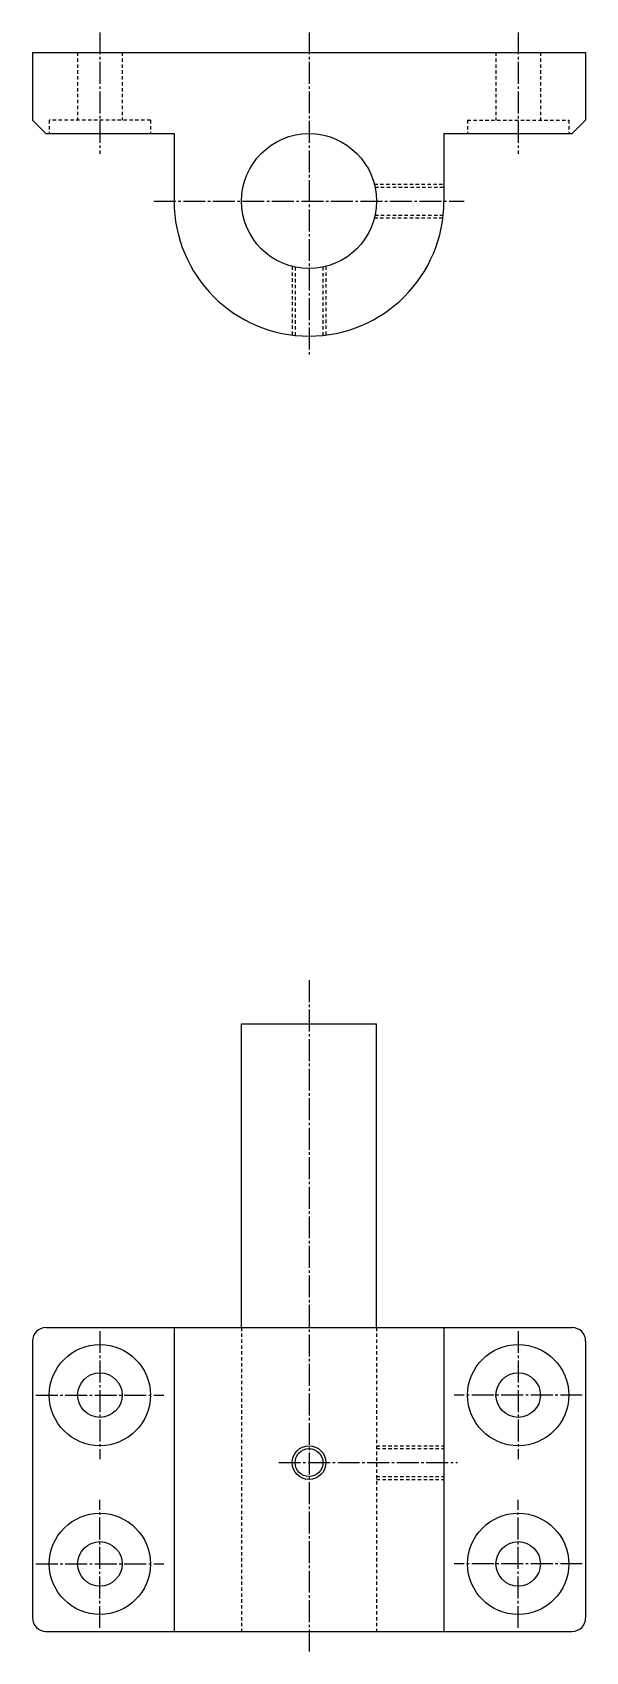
# Model space of a CAD drawing. Extents: x 21 to 348, y 20 to 337.
# Drawn here: x 265.5 to 347.5, y 96.7 to 336.6 of the extents above; entities outside this region: 2.
import ezdxf

# ---------------------------------------------------------------- set-up
doc = ezdxf.new("R2010")
doc.units = 0
doc.header["$LTSCALE"] = 0.25
doc.linetypes.add('CENTER', pattern=[17.5, 13, -1.5, 1.5, -1.5])
doc.linetypes.add('DASHED', pattern=[3.5, 2, -1.5])
doc.layers.get('0').update_dxf_attribs({"linetype": 'CONTINUOUS'})
doc.layers.add('CENTER', color=1, linetype='CENTER')
doc.styles.get("Standard").update_dxf_attribs({"font": 'txt', "bigfont": 'BIGFONT'})

msp = doc.modelspace()

# ---------------------------------------------------------------- linework, layer by layer
for p, q in [((265.51, 333.57), (347.51, 333.57)), ((265.51, 333.57), (265.51, 323.57)), ((347.51, 333.57), (347.51, 323.57)), ((265.51, 323.57), (267.51, 321.57)), ((267.51, 321.57), (286.51, 321.57)), ((286.51, 321.57), (286.51, 311.57)), ((326.51, 321.57), (345.51, 321.57)), ((326.51, 321.57), (326.51, 311.57)), ((345.51, 321.57), (347.51, 323.57)), ((296.51, 189.66), (316.51, 189.66)), ((296.51, 144.66), (296.51, 189.66)), ((316.51, 144.66), (316.51, 189.66)), ((267.51, 144.66), (345.51, 144.66)), ((286.51, 144.66), (286.51, 99.66)), ((326.51, 144.66), (326.51, 99.66)), ((265.51, 142.66), (265.51, 101.66)), ((347.51, 142.66), (347.51, 101.66)), ((267.51, 99.66), (345.51, 99.66)), ((287.01, 99.66), (287.01, 99.66)), ((306.51, 99.66), (306.51, 99.66))]:
    msp.add_line(p, q)
at = {"color": 3, "linetype": 'DASHED'}
for p, q in [((272.21, 333.57), (272.21, 323.57)), ((278.81, 333.57), (278.81, 323.57)), ((334.21, 333.57), (334.21, 323.57)), ((340.81, 333.57), (340.81, 323.57)), ((283.01, 323.57), (268.01, 323.57)), ((268.01, 323.57), (268.01, 321.57)), ((283.01, 323.57), (283.01, 321.57)), ((330.01, 323.57), (345.01, 323.57)), ((330.01, 323.57), (330.01, 321.57)), ((345.01, 323.57), (345.01, 321.57)), ((316.19, 314.07), (326.51, 314.07)), ((316.29, 313.63), (326.51, 313.63)), ((316.29, 309.5), (326.4, 309.5)), ((316.19, 309.07), (326.35, 309.07)), ((304.01, 301.88), (304.01, 291.72)), ((304.44, 301.78), (304.44, 291.67)), ((308.57, 301.78), (308.57, 291.67)), ((309.01, 301.88), (309.01, 291.72)), ((296.51, 144.66), (296.51, 99.66)), ((316.51, 144.66), (316.51, 99.66)), ((316.51, 127.16), (326.51, 127.16)), ((316.51, 126.73), (326.51, 126.73)), ((316.51, 122.59), (326.51, 122.59)), ((316.51, 122.16), (326.51, 122.16))]:
    msp.add_line(p, q, dxfattribs=at)
for centre, radius in [((306.51, 311.57), 10), ((275.51, 134.66), 7.5), ((337.51, 134.66), 7.5), ((275.51, 134.66), 3.3), ((337.51, 134.66), 3.3), ((306.51, 124.66), 2.07), ((275.51, 109.66), 7.5), ((337.51, 109.66), 7.5), ((275.51, 109.66), 3.3), ((337.51, 109.66), 3.3)]:
    msp.add_circle(centre, radius)
at = {"color": 3}
msp.add_circle((306.51, 124.66), 2.5, dxfattribs=at)
for centre, radius, start, end in [((306.51, 311.57), 20, 180, 0), ((267.51, 142.66), 2, 90, 180), ((345.51, 142.66), 2, 0, 90), ((267.51, 101.66), 2, 180, 270), ((345.51, 101.66), 2, 270, 0)]:
    msp.add_arc(centre, radius, start, end)
at = {"layer": 'CENTER', "color": 1, "linetype": 'CENTER'}
for p, q in [((275.51, 336.57), (275.51, 318.57)), ((306.51, 336.57), (306.51, 288.57)), ((337.51, 336.57), (337.51, 318.57)), ((283.51, 311.57), (329.51, 311.57)), ((306.51, 196.15), (306.51, 96.66)), ((275.51, 144.16), (275.51, 125.16)), ((337.51, 144.16), (337.51, 125.16)), ((266.01, 134.66), (285.01, 134.66)), ((347.01, 134.66), (328.01, 134.66)), ((302.01, 124.66), (328.51, 124.66)), ((275.51, 100.16), (275.51, 119.16)), ((337.51, 100.16), (337.51, 119.16)), ((266.01, 109.66), (285.01, 109.66)), ((347.01, 109.66), (328.01, 109.66))]:
    msp.add_line(p, q, dxfattribs=at)

# ---------------------------------------------------------------- texts
for s, p in [('MSSTN 20-90', (20, 50)), ('MSSTN20', (20, 20))]:
    msp.add_text(s, height=8).set_placement(p)

doc.saveas('drawing.dxf')
